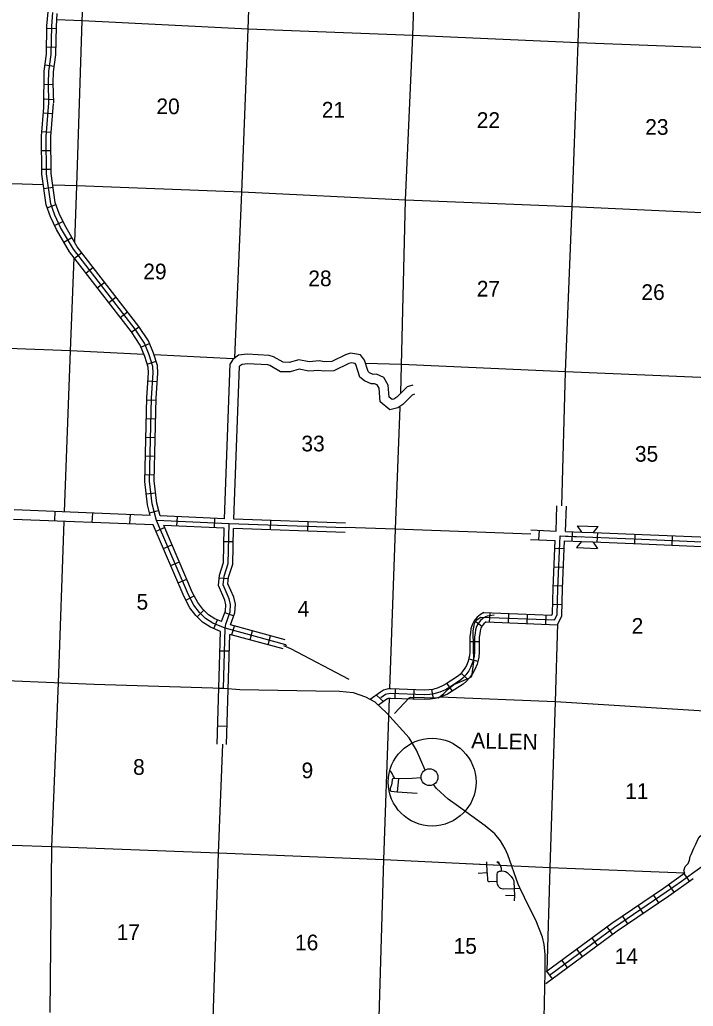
# Model space of a CAD drawing. Extents: x 281674 to 1373010, y 15256751 to 15982786.
# Drawn here: x 848650 to 870131, y 15728294 to 15759741 of the extents above; entities that cross this region are included whole.
import ezdxf

# ---------------------------------------------------------------- set-up
doc = ezdxf.new("R2010")
doc.units = 0
for name, color, linetype in [('L10', 7, 'Continuous'), ('L11', 7, 'Continuous'), ('L13', 7, 'Continuous'), ('L14', 7, 'Continuous'), ('L16', 7, 'Continuous'), ('L18', 7, 'Continuous'), ('L31', 7, 'Continuous'), ('L4', 7, 'Continuous'), ('L6', 7, 'Continuous'), ('L8', 7, 'Continuous'), ('L9', 7, 'Continuous')]:
    doc.layers.add(name, color=color, linetype=linetype)

msp = doc.modelspace()

# ---------------------------------------------------------------- linework, layer by layer
at = {"layer": 'L10'}
for p, q in [((855180, 15743833), (855362, 15748776)), ((855480, 15743821), (855659, 15748696))]:
    msp.add_line(p, q, dxfattribs=at)
for points in [[(861184, 15748096), (861006, 15748043), (860678, 15747712), (860584, 15747648), (860532, 15747636), (860436, 15747714), (860403, 15748095), (860259, 15748335), (860028, 15748442), (859918, 15748437), (859804, 15748488), (859758, 15748525), (859644, 15748894), (859520, 15749056), (859203, 15749114), (859038, 15749062), (858600, 15748846), (858369, 15748840), (858200, 15748863), (857886, 15748841), (857548, 15748905), (857239, 15748820), (857050, 15748821), (856749, 15748997), (856608, 15749035), (855905, 15749077), (855626, 15749045), (855442, 15748908), (855362, 15748776)], [(861244, 15747801), (861165, 15747777), (860870, 15747480), (860708, 15747369), (860457, 15747309), (860148, 15747562), (860110, 15748000), (860049, 15748102), (859968, 15748139), (859861, 15748135), (859646, 15748229), (859498, 15748349), (859373, 15748755), (859352, 15748782), (859222, 15748806), (859151, 15748783), (858673, 15748548), (858353, 15748540), (858190, 15748562), (857868, 15748539), (857561, 15748598), (857280, 15748520), (856969, 15748521), (856632, 15748717), (856559, 15748737), (855913, 15748776), (855740, 15748756), (855659, 15748696)]]:
    msp.add_lwpolyline(points, dxfattribs=at)
at = {"layer": 'L11'}
for points in [[(865761, 15743444), (865785, 15744251)], [(866061, 15743431), (866085, 15744238)], [(869867, 15732550), (869832, 15732614), (869872, 15732751), (869950, 15732825), (869966, 15732849), (870012, 15732956), (870037, 15733066), (870060, 15733137), (870148, 15733335), (870213, 15733459), (870289, 15733628), (870355, 15733717), (870425, 15733767), (870487, 15733815), (870546, 15733847)]]:
    msp.add_lwpolyline(points, dxfattribs=at)
at = {"layer": 'L13'}
for p, q in [((855456, 15748932), (852938, 15749058)), ((865470, 15729418), (865568, 15732707))]:
    msp.add_line(p, q, dxfattribs=at)
for points in [[(865935, 15744244), (866061, 15748521), (866267, 15753780), (866464, 15759006), (866637, 15764274), (866805, 15767534)], [(860809, 15747845), (860952, 15753986), (861191, 15759235), (861371, 15764478), (861471, 15766936)], [(855516, 15748963), (855731, 15754246), (855934, 15759439), (856030, 15762211)], [(850403, 15752650), (850473, 15754442), (850646, 15759710), (850727, 15761616)], [(878284, 15758585), (876937, 15758642), (871737, 15758802), (866464, 15759006), (861191, 15759235), (855934, 15759439), (850646, 15759710), (849835, 15759736)], [(849402, 15754476), (845015, 15754618), (842488, 15754734)], [(879249, 15753232), (876754, 15753332), (871564, 15753533), (866267, 15753780), (860952, 15753986), (855731, 15754246), (850473, 15754442), (849707, 15754466)], [(850075, 15744051), (850268, 15749191), (850384, 15752150)], [(852611, 15749074), (850268, 15749191), (844861, 15749391), (842299, 15749491)], [(876249, 15748126), (871376, 15748299), (866061, 15748521), (860830, 15748749), (859676, 15748788)], [(860458, 15738409), (860633, 15743498), (860779, 15747389)], [(849618, 15728091), (849674, 15733380), (849887, 15738606), (850064, 15743751)], [(864948, 15743338), (860633, 15743498), (859039, 15743560)], [(865568, 15732707), (865733, 15738001), (865815, 15740490)], [(860437, 15737806), (860448, 15738111)], [(876540, 15737510), (871002, 15737672), (865733, 15738001), (862052, 15738143)], [(859955, 15722566), (860263, 15732962), (860437, 15737806)], [(854649, 15722778), (854825, 15727898), (854989, 15733175), (855125, 15736646)], [(864413, 15732763), (860263, 15732962), (854989, 15733175), (849674, 15733380), (847139, 15733466)], [(869846, 15732535), (865568, 15732707), (864413, 15732763)]]:
    msp.add_lwpolyline(points, dxfattribs=at)
at = {"layer": 'L16'}
msp.add_circle((861720, 15735596), 268, dxfattribs=at)
at = {"layer": 'L18'}
for p, q in [((866440, 15743614), (867102, 15743586)), ((866581, 15743409), (866440, 15743614)), ((866945, 15743394), (867102, 15743586)), ((866569, 15743111), (866411, 15742918)), ((866569, 15743111), (866933, 15743096)), ((866581, 15743409), (866945, 15743394)), ((866411, 15742918), (867074, 15742891)), ((866933, 15743096), (867074, 15742891))]:
    msp.add_line(p, q, dxfattribs=at)
at = {"layer": 'L31'}
msp.add_line((860735, 15735548), (860690, 15735130), dxfattribs=at)
for points in [[(860606, 15735552), (860599, 15735575), (860559, 15735643), (860526, 15735717), (860487, 15735779), (860452, 15735811)], [(861452, 15735578), (861170, 15735554), (860735, 15735548), (860606, 15735552)], [(860478, 15735273), (860465, 15735240), (860460, 15735201), (860463, 15735183), (860474, 15735157), (860496, 15735149), (860690, 15735130), (861329, 15735087)], [(860606, 15735552), (860553, 15735547), (860533, 15735537), (860525, 15735526), (860517, 15735401), (860509, 15735352), (860478, 15735273)]]:
    msp.add_lwpolyline(points, dxfattribs=at)
msp.add_ellipse((861802, 15735440), major_axis=(0, 1400), ratio=0.99996, dxfattribs=at)
at = {"layer": 'L4'}
for p, q in [((863561, 15732543), (863552, 15732900)), ((863561, 15732543), (863267, 15732529)), ((864426, 15731817), (864143, 15731823))]:
    msp.add_line(p, q, dxfattribs=at)
for points in [[(859162, 15738710), (857293, 15739683), (857072, 15739779)], [(859988, 15737984), (859687, 15738150), (859296, 15738282), (858853, 15738331), (858091, 15738339), (855667, 15738386), (855148, 15738421), (851025, 15738549), (846945, 15738726), (846754, 15738741), (842524, 15738898), (841924, 15738927)], [(861581, 15735825), (861301, 15736457), (861075, 15736853), (860358, 15737640), (859988, 15737984)], [(865403, 15729384), (865404, 15729955), (865374, 15730266), (865318, 15730493), (865108, 15731035), (864893, 15731457), (864597, 15732068), (864551, 15732186), (864222, 15733120), (864133, 15733316), (863981, 15733570), (863798, 15733790), (863495, 15734051), (862648, 15734657), (862311, 15734891), (861938, 15735238), (861847, 15735361)], [(864017, 15732610), (864010, 15732690), (863997, 15732748), (863971, 15732803), (863971, 15732803), (863929, 15732857)], [(864608, 15732046), (864420, 15732037), (864065, 15732027), (863998, 15732044), (863970, 15732059), (863930, 15732097), (863892, 15732171), (863876, 15732240), (863875, 15732286), (863878, 15732506), (863886, 15732543), (863907, 15732575), (863953, 15732598), (863978, 15732605), (864017, 15732610), (864103, 15732603), (864147, 15732591), (864201, 15732560), (864320, 15732435), (864374, 15732357), (864404, 15732298), (864409, 15732278), (864420, 15732037)], [(864420, 15732037), (864426, 15731817), (864423, 15731659)], [(864309, 15695879), (864511, 15701151), (864672, 15706440), (864847, 15711688), (865015, 15716952), (865183, 15722200), (865258, 15724048), (865368, 15727429), (865403, 15729384)]]:
    msp.add_lwpolyline(points, dxfattribs=at)
msp.add_lwpolyline([(863929, 15732857), (863905, 15732864), (863896, 15732868), (863890, 15732874), (863886, 15732878), (863882, 15732892), (863882, 15732896), (863886, 15732901), (863891, 15732903), (863899, 15732903), (863907, 15732900), (863915, 15732894), (863923, 15732882), (863927, 15732863)], close=True, dxfattribs=at)
at = {"layer": 'L6'}
msp.add_lwpolyline([(863561, 15732543), (863572, 15732313), (863579, 15732291), (863614, 15732270), (863632, 15732270), (863875, 15732286)], dxfattribs=at)
at = {"layer": 'L8'}
for p, q in [((849520, 15759470), (849818, 15759465)), ((849510, 15758873), (849808, 15758868)), ((849457, 15758299), (849752, 15758257)), ((849417, 15757679), (849715, 15757688)), ((849445, 15757221), (849743, 15757197)), ((849409, 15756777), (849706, 15756752)), ((849360, 15756182), (849657, 15756158)), ((849350, 15755573), (849649, 15755575)), ((849354, 15754976), (849653, 15754978)), ((849419, 15754364), (849714, 15754406)), ((849524, 15753748), (849806, 15753848)), ((849758, 15753183), (850027, 15753312)), ((850055, 15752652), (850313, 15752803)), ((850394, 15752139), (850630, 15752321)), ((850759, 15751667), (850995, 15751850)), ((851124, 15751195), (851360, 15751378)), ((851489, 15750723), (851725, 15750906)), ((851854, 15750251), (852090, 15750434)), ((852212, 15749788), (852461, 15749953)), ((852515, 15749309), (852791, 15749423)), ((852719, 15748761), (853003, 15748853)), ((852742, 15748228), (853040, 15748208)), ((852705, 15747626), (853003, 15747618)), ((852690, 15747030), (852988, 15747022)), ((852674, 15746433), (852972, 15746426)), ((852659, 15745837), (852957, 15745829)), ((852643, 15745240), (852942, 15745233)), ((852684, 15744626), (852980, 15744659)), ((852793, 15744018), (853081, 15744096)), ((852997, 15743437), (853271, 15743554)), ((866268, 15743126), (866281, 15743424)), ((853232, 15742888), (853506, 15743006)), ((866015, 15742874), (865717, 15742888)), ((853467, 15742340), (853741, 15742458)), ((865988, 15742278), (865690, 15742292)), ((853702, 15741792), (853976, 15741909)), ((865961, 15741682), (865663, 15741696)), ((853950, 15741237), (854215, 15741375)), ((854312, 15740710), (854521, 15740922)), ((865944, 15741089), (865646, 15741096)), ((854841, 15740333), (854953, 15740610)), ((863154, 15740594), (863386, 15740407)), ((863637, 15740541), (863649, 15740840)), ((864233, 15740518), (864245, 15740816)), ((864829, 15740495), (864841, 15740793)), ((865426, 15740472), (865437, 15740770)), ((855420, 15740132), (855499, 15740420)), ((857051, 15739685), (855351, 15740150)), ((855995, 15739975), (856074, 15740263)), ((856571, 15739817), (856650, 15740105)), ((863006, 15739926), (863305, 15739921)), ((862972, 15739369), (863260, 15739291)), ((862728, 15738911), (862946, 15738708)), ((860620, 15738403), (860609, 15738105)), ((861781, 15738389), (861831, 15738094)), ((862275, 15738583), (862439, 15738334)), ((860262, 15737999), (860043, 15738201)), ((861216, 15738380), (861205, 15738082)), ((864413, 15732763), (862900, 15732835)), ((870010, 15732282), (869839, 15732526)), ((869525, 15731936), (869352, 15732179)), ((869032, 15731595), (868864, 15731842)), ((868538, 15731260), (868370, 15731507)), ((868044, 15730925), (867877, 15731172)), ((867559, 15730588), (867382, 15730828)), ((867079, 15730233), (866902, 15730473)), ((866599, 15729879), (866422, 15730119)), ((866119, 15729525), (865942, 15729765)), ((865639, 15729171), (865462, 15729411))]:
    msp.add_line(p, q, dxfattribs=at)
for points in [[(849422, 15756948), (849428, 15758101), (849505, 15758648), (849520, 15759543), (849553, 15759994), (849656, 15760373), (849809, 15760728), (850335, 15761623), (850593, 15761919)], [(849584, 15757087), (849565, 15757722), (849577, 15758088), (849655, 15758636), (849670, 15759536), (849702, 15759968)], [(849734, 15757092), (849715, 15757721), (849727, 15758075), (849805, 15758624), (849820, 15759529), (849850, 15759943)], [(852813, 15743941), (852722, 15744277), (852637, 15745027), (852706, 15747689), (852758, 15748483), (852750, 15748663), (852638, 15749009), (852492, 15749363), (852210, 15749790), (850238, 15752339), (849821, 15753051), (849628, 15753454), (849491, 15753839), (849355, 15754819), (849346, 15756028), (849422, 15756948)], [(857155, 15739768), (857132, 15739819), (855207, 15740345), (854805, 15740509), (854576, 15740659), (854383, 15740849), (854199, 15741081), (854028, 15741412), (853010, 15743783), (852870, 15744305), (852787, 15745033), (852855, 15747683), (852909, 15748481), (852899, 15748690), (852779, 15749061), (852625, 15749433), (852332, 15749877), (850362, 15752423), (849953, 15753121), (849767, 15753512), (849638, 15753875), (849505, 15754830), (849496, 15756023), (849584, 15757087)], [(853127, 15743928), (853018, 15744333), (852938, 15745040), (853005, 15747676), (853059, 15748480), (853048, 15748717), (852920, 15749113), (852758, 15749504), (852454, 15749965), (850487, 15752507), (850086, 15753192), (849905, 15753569), (849784, 15753911), (849654, 15754841), (849647, 15756017), (849733, 15757075)], [(855054, 15740245), (854735, 15740376), (854482, 15740542), (854271, 15740749), (854073, 15740999), (853892, 15741348), (852910, 15743637)], [(855089, 15740555), (854875, 15740643), (854671, 15740776), (854495, 15740950), (854326, 15741163), (854163, 15741476), (853242, 15743622)], [(866061, 15743431), (866581, 15743409)], [(860607, 15737628), (861067, 15738129), (861109, 15738145), (862008, 15738121), (862172, 15738266), (862310, 15738403), (862490, 15738546), (862956, 15738738), (863066, 15738801), (863133, 15739274), (863110, 15740267), (863151, 15740491), (863205, 15740606), (863358, 15740701), (865706, 15740610), (865787, 15740774), (865809, 15741615), (865884, 15743289)], [(863451, 15740847), (865615, 15740763), (865638, 15740810), (865659, 15741621), (865727, 15743145)], [(863523, 15740544), (865798, 15740456), (865936, 15740737), (865958, 15741610), (866027, 15743133)], [(866027, 15743133), (866569, 15743111)], [(866054, 15743282), (866574, 15743259)], [(863451, 15740847), (863346, 15740787), (863235, 15740696), (863143, 15740582), (863078, 15740458), (863037, 15740327), (863022, 15740203), (863008, 15740085), (863000, 15739595), (862990, 15739460), (862977, 15739390), (862952, 15739296), (862895, 15739156), (862847, 15739070), (862763, 15738951), (862693, 15738875), (862614, 15738807), (862253, 15738570), (862157, 15738516), (861995, 15738446), (861822, 15738396), (861710, 15738377), (861544, 15738368), (860481, 15738410), (860407, 15738408), (860324, 15738392), (860253, 15738367), (860158, 15738309), (859827, 15738073)], [(863780, 15740758), (863618, 15740742), (863563, 15740729), (863509, 15740708), (863431, 15740663), (863342, 15740589), (863269, 15740499), (863217, 15740400), (863184, 15740296), (863171, 15740185), (863158, 15740075), (863150, 15739588), (863139, 15739441), (863124, 15739357), (863094, 15739248), (863030, 15739091), (862974, 15738990), (862880, 15738856), (862797, 15738767), (862705, 15738687), (862331, 15738441), (862224, 15738381), (862046, 15738304), (861855, 15738250), (861727, 15738228), (861545, 15738218), (860480, 15738259), (860424, 15738258), (860363, 15738246), (860318, 15738231), (860240, 15738183), (860165, 15738130)], [(857119, 15739978), (855372, 15740455)], [(863523, 15740544), (863449, 15740483), (863395, 15740416), (863356, 15740343), (863332, 15740264), (863320, 15740168), (863308, 15740065), (863299, 15739582), (863288, 15739422), (863270, 15739323), (863236, 15739200), (863166, 15739026), (863101, 15738911), (862997, 15738762), (862902, 15738659), (862796, 15738567), (862409, 15738313), (862290, 15738247), (862096, 15738162), (861888, 15738103), (861743, 15738079), (861546, 15738068), (860479, 15738109), (860440, 15738108), (860402, 15738101), (860382, 15738094), (860323, 15738058), (860088, 15737891)], [(865550, 15729291), (867622, 15730819), (869271, 15731937), (869758, 15732287), (870109, 15732533), (871819, 15733757), (872476, 15734159), (873010, 15734407), (873363, 15734487), (874030, 15734488), (874493, 15734380), (875066, 15734125), (875271, 15734018), (876274, 15733601), (876785, 15733409)], [(865444, 15729399), (867535, 15730942), (869185, 15732060), (869867, 15732550)], [(865431, 15729017), (867709, 15730697), (869356, 15731814), (870131, 15732370)]]:
    msp.add_lwpolyline(points, dxfattribs=at)
at = {"layer": 'L9'}
for p, q in [((852813, 15743941), (848470, 15744115)), ((849767, 15743765), (849781, 15744064)), ((852910, 15743637), (848457, 15743815)), ((850966, 15743716), (850980, 15744016)), ((852165, 15743668), (852179, 15743968)), ((855180, 15743833), (853127, 15743928)), ((853663, 15743603), (853677, 15743902)), ((854862, 15743548), (854876, 15743847)), ((859044, 15743696), (855480, 15743821)), ((856649, 15743481), (856659, 15743779)), ((857841, 15743439), (857852, 15743737)), ((855171, 15743533), (853242, 15743622)), ((859034, 15743396), (855471, 15743521)), ((865210, 15743166), (865222, 15743468)), ((867070, 15743090), (867082, 15743388)), ((868262, 15743041), (868275, 15743339)), ((869454, 15742991), (869467, 15743289)), ((855461, 15743097), (855163, 15743104)), ((855307, 15741914), (855010, 15741943)), ((855471, 15740736), (855191, 15740837)), ((854944, 15736652), (855054, 15740245)), ((855243, 15736643), (855351, 15740150)), ((855334, 15739609), (855036, 15739618)), ((855297, 15738409), (854999, 15738419)), ((855260, 15737210), (854962, 15737219))]:
    msp.add_line(p, q, dxfattribs=at)
for points in [[(859039, 15743546), (855325, 15743676), (853010, 15743783)], [(855089, 15740555), (855211, 15740896), (855224, 15741086), (855189, 15741236), (854986, 15741708), (855018, 15742037), (855147, 15742435), (855171, 15743533)], [(855148, 15738421), (855207, 15740345), (855220, 15740478), (855359, 15740865), (855376, 15741098), (855332, 15741283), (855139, 15741732), (855166, 15742006), (855297, 15742410), (855325, 15743676)], [(855372, 15740455), (855507, 15740834), (855527, 15741110), (855475, 15741330), (855292, 15741756), (855314, 15741975), (855446, 15742385), (855471, 15743521)], [(864954, 15743479), (865761, 15743444)], [(864941, 15743176), (865727, 15743145)], [(865884, 15743289), (868490, 15743180), (871138, 15743071), (873670, 15742982), (873878, 15742966), (874181, 15742814), (874494, 15742719), (874637, 15742748), (875078, 15742949), (875363, 15742938), (876262, 15742891)], [(866945, 15743394), (868496, 15743330), (871144, 15743221), (873678, 15743132), (873918, 15743114), (874236, 15742954), (874502, 15742874), (874591, 15742891), (875048, 15743100), (875370, 15743088), (876251, 15743042)], [(866933, 15743096), (868484, 15743031), (871132, 15742921), (873661, 15742832), (873837, 15742819), (874125, 15742674), (874487, 15742565), (874683, 15742604), (875108, 15742798), (875356, 15742788), (876225, 15742742)]]:
    msp.add_lwpolyline(points, dxfattribs=at)

# ---------------------------------------------------------------- texts
at = {"layer": 'L14'}
for s, p in [('20', (853009, 15756731)), ('21', (858284, 15756621)), ('22', (863226, 15756292)), ('23', (868598, 15756073)), ('29', (852590, 15751466)), ('28', (857853, 15751247)), ('27', (863226, 15750918)), ('26', (868477, 15750808)), ('33', (857634, 15745982)), ('35', (868269, 15745653)), ('5', (852376, 15740937)), ('4', (857514, 15740717)), ('2', (868165, 15740169)), ('8', (852266, 15735672)), ('9', (857639, 15735562)), ('11', (867960, 15734904)), ('17', (851741, 15730407)), ('16', (857430, 15730078)), ('15', (862486, 15729968)), ('14', (867623, 15729639))]:
    msp.add_text(s, height=500, rotation=0.0001, dxfattribs=at).set_placement(p)
at = {"layer": 'L16'}
msp.add_text('ALLEN', height=500, rotation=358.5059, dxfattribs=at).set_placement((863046, 15736522))

doc.saveas('drawing.dxf')
